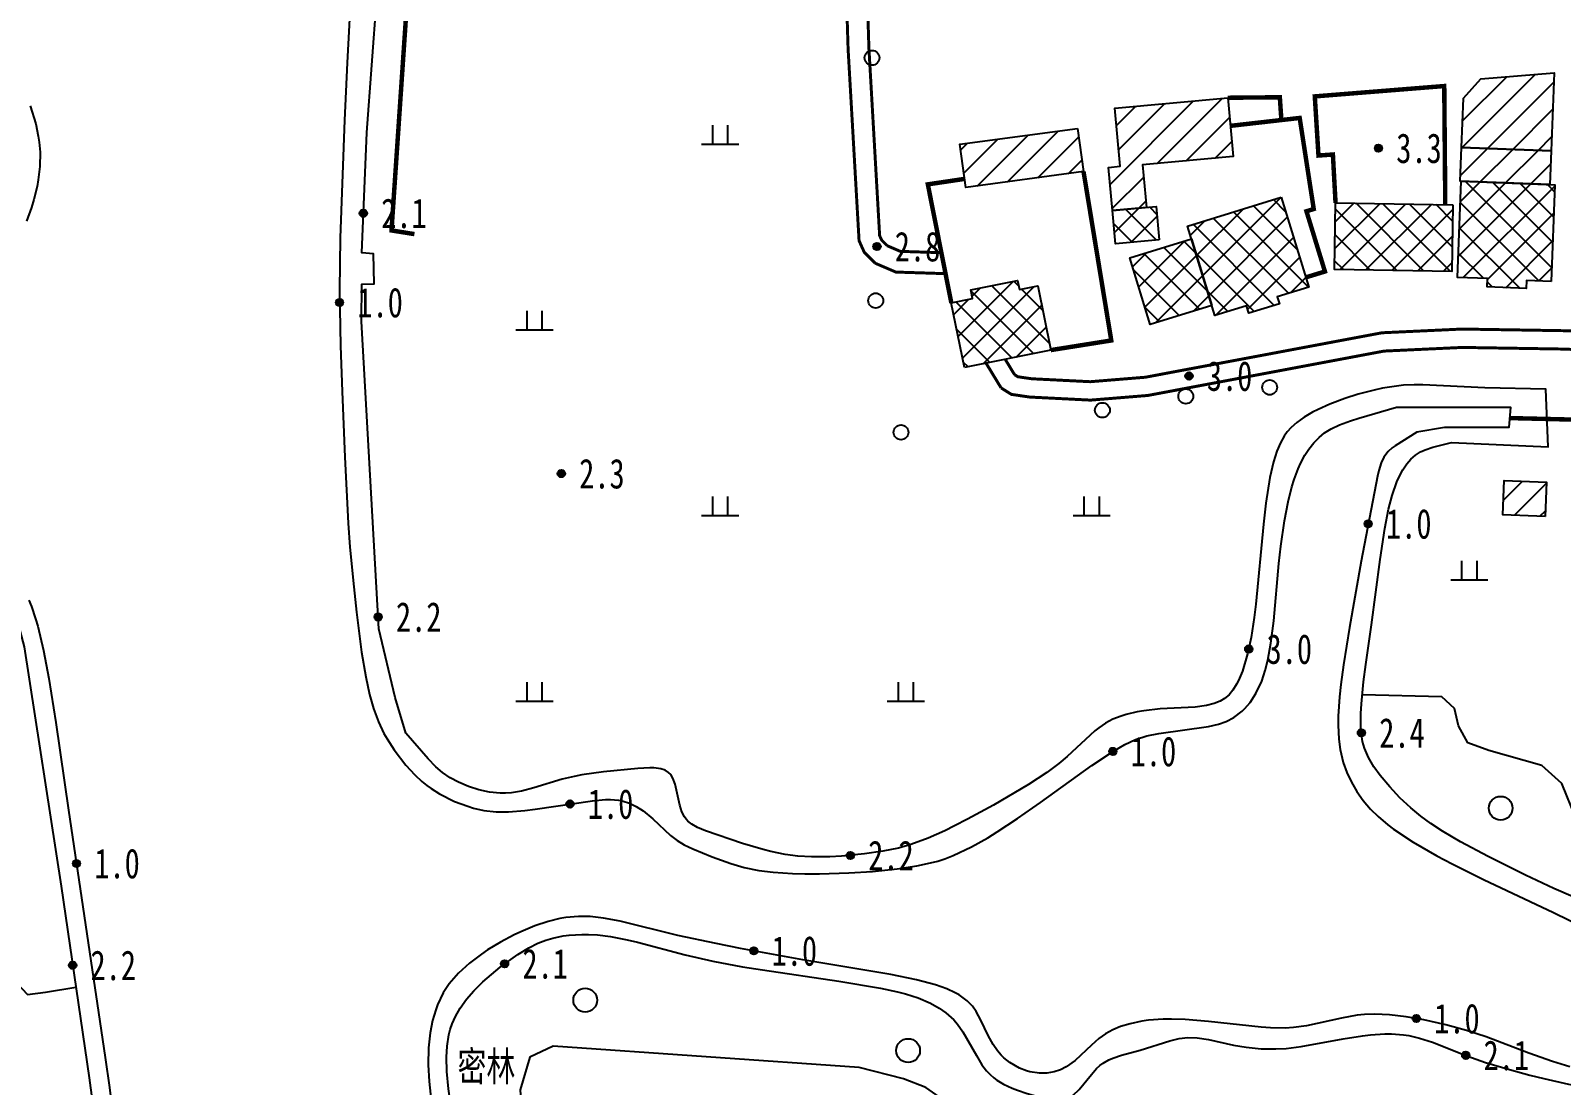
# Model space of a CAD drawing. Header units: metres. Extents: x 494039 to 619385, y 3351420 to 3402703.
# Drawn here: x 587941.9 to 588148, y 3393330.7 to 3393472.7 of the extents above; entities that cross this region are included whole.
import ezdxf
from ezdxf.enums import TextEntityAlignment as Align

# ---------------------------------------------------------------- set-up
doc = ezdxf.new("R2010")
doc.units = ezdxf.units.M
for name, pattern in [('2430', [0]), ('4410a', [0]), ('8521', [0]), ('8522', [0]), ('9610', [0])]:
    doc.linetypes.add(name, pattern=pattern)
for name, color, linetype in [('210100', 130, 'Continuous'), ('220200', 130, 'Continuous'), ('310300', 8, 'Continuous'), ('310500', 8, 'Continuous'), ('380201', 8, '2430'), ('440100', 8, 'Continuous'), ('510301', 8, 'Continuous'), ('720100', 8, 'Continuous'), ('760201', 8, '8521'), ('760202', 8, '8522'), ('810100', 8, '9610'), ('810302', 8, 'Continuous'), ('810501', 8, 'Continuous')]:
    doc.layers.add(name, color=color, linetype=linetype)
pattern_1 = [(45, (0, 0), (-1.767766953, 1.767766953), []), (135, (0, 0), (-1.767766953, -1.767766953), [])]
pattern_2 = [(45, (0, 0), (-1.767766953, 1.767766953), [])]

# ---------------------------------------------------------------- blocks, each defined once
blk = doc.blocks.new('gc170')
at = {"linetype": 'Continuous'}
blk.add_circle((0, 0), 0.5, dxfattribs=at)
blk = doc.blocks.new('p_point')
for radius in [0.25, 0.2, 0.15, 0.1, 0.05]:
    blk.add_circle((0, 0), radius)
blk.add_point((0, 0))
blk = doc.blocks.new('vm')
at = {"linetype": 'Continuous'}
for p, q in [((-0.5, 0), (-0.5, 1.3)), ((0.5, 1.3), (0.5, 0)), ((1.25, 0), (-1.25, 0))]:
    blk.add_line(p, q, dxfattribs=at)
blk = doc.blocks.new('v1')
blk.add_circle((0, 0), 0.8)
blk = doc.blocks.new('1-3&1-4')
at = {"layer": '310300', "linetype": 'Continuous'}
h = blk.add_hatch(dxfattribs=at)
h.set_pattern_fill('ANSI31', color=8, scale=20, style=0)
h.set_pattern_definition(pattern_2)
h.paths.add_polyline_path([(588134.5181, 3393457.018), (588134.7742, 3393463.6647), (588137.0875, 3393466.2449), (588146.9649, 3393467.0748), (588146.5595, 3393456.554)])
h = blk.add_hatch(dxfattribs=at)
h.set_pattern_fill('ANSI31', color=8, scale=20, style=0)
h.set_pattern_definition(pattern_2)
h.paths.add_polyline_path([(588087.5103, 3393448.5043), (588086.9767, 3393454.3322), (588088.5392, 3393454.4753), (588087.8222, 3393462.3071), (588103.0473, 3393463.701), (588103.7725, 3393455.7809), (588091.579, 3393454.6645), (588092.1045, 3393448.9249)])
h = blk.add_hatch(dxfattribs=at)
h.set_pattern_fill('ANSI31', color=8, scale=20, style=0)
h.set_pattern_definition(pattern_2)
h.paths.add_polyline_path([(588082.8318, 3393459.583), (588083.6226, 3393453.7589), (588067.7729, 3393451.6067), (588066.9821, 3393457.4308)])
h = blk.add_hatch(dxfattribs=at)
h.set_pattern_fill('ANSI31', color=8, scale=20, style=0)
h.set_pattern_definition(pattern_2)
h.paths.add_polyline_path([(588146.5595, 3393456.554), (588146.3842, 3393452.0038), (588134.3428, 3393452.4678), (588134.5181, 3393457.018)])
h = blk.add_hatch(dxfattribs=at)
h.set_pattern_fill('ANSI31', color=8, scale=20, style=0)
h.set_pattern_definition(pattern_2)
h.paths.add_polyline_path([(588145.775, 3393407.3486), (588140.0711, 3393407.5416), (588140.2274, 3393412.1591), (588145.9312, 3393411.9662)])
at = {"layer": '310500', "linetype": 'Continuous'}
h = blk.add_hatch(dxfattribs=at)
h.set_pattern_fill('ANSI37', color=8, scale=20, style=0)
h.set_pattern_definition(pattern_1)
h.paths.add_polyline_path([(588146.56, 3393438.9698), (588143.2478, 3393439.0974), (588143.2066, 3393438.0282), (588137.9817, 3393438.2296), (588138.0252, 3393439.3574), (588133.9517, 3393439.5144), (588134.4507, 3393452.4636), (588147.0612, 3393451.9777)])
h = blk.add_hatch(dxfattribs=at)
h.set_pattern_fill('ANSI37', color=8, scale=20, style=0)
h.set_pattern_definition(pattern_1)
h.paths.add_polyline_path([(588110.2313, 3393450.2978), (588113.9383, 3393438.2162), (588109.6944, 3393436.9141), (588109.987, 3393435.9604), (588105.8618, 3393434.6947), (588105.5614, 3393435.6737), (588101.3051, 3393434.3678), (588097.6059, 3393446.424)])
h = blk.add_hatch(dxfattribs=at)
h.set_pattern_fill('ANSI37', color=8, scale=20, style=0)
h.set_pattern_definition(pattern_1)
h.paths.add_polyline_path([(588133.3388, 3393449.2783), (588133.1939, 3393440.3339), (588117.4043, 3393440.5897), (588117.5492, 3393449.5341)])
h = blk.add_hatch(dxfattribs=at)
h.set_pattern_fill('ANSI37', color=8, scale=20, style=0)
h.set_pattern_definition(pattern_1)
h.paths.add_polyline_path([(588093.8233, 3393444.5927), (588087.9197, 3393444.0521), (588087.512, 3393448.5045), (588093.4157, 3393449.045)])
h = blk.add_hatch(dxfattribs=at)
h.set_pattern_fill('ANSI37', color=8, scale=20, style=0)
h.set_pattern_definition(pattern_1)
h.paths.add_polyline_path([(588100.8865, 3393435.7321), (588092.61, 3393433.1926), (588089.8612, 3393442.1515), (588098.1377, 3393444.691)])
h = blk.add_hatch(dxfattribs=at)
h.set_pattern_fill('ANSI37', color=8, scale=20, style=0)
h.set_pattern_definition(pattern_1)
h.paths.add_polyline_path([(588067.5834, 3393427.3809), (588065.8235, 3393436.0883), (588068.6837, 3393436.6664), (588068.4489, 3393437.8285), (588074.7391, 3393439.0999), (588074.9838, 3393437.8896), (588077.4506, 3393438.3882), (588079.2008, 3393429.729)])
at = {"layer": '210100', "color": 141, "linetype": 'Continuous', "flags": 128}
for points in [[(587941.8131, 3393462.5917), (587942.5643, 3393460.1753), (587942.9111, 3393458.541), (587943.0328, 3393457.7178), (587943.1468, 3393456.393), (587943.1182, 3393454.432), (587942.9109, 3393452.6377), (587942.7507, 3393451.746), (587942.3272, 3393449.9841), (587942.0034, 3393448.9268), (587941.3243, 3393447.0998)], [(587985.3608, 3393484.5249), (587984.4869, 3393468.3885), (587984.1419, 3393460.6693), (587983.5697, 3393444.8467), (587983.4476, 3393437.8157), (587983.604, 3393430.3113), (587983.8272, 3393424.1723), (587984.1926, 3393415.3043), (587984.6364, 3393406.4306), (587984.8618, 3393403.2087), (587985.3683, 3393397.8435), (587985.7475, 3393394.4309), (587986.441, 3393389.0896), (587986.9978, 3393385.725), (587987.5054, 3393383.3562), (587988.022, 3393381.4965), (587988.6895, 3393379.685), (587989.4447, 3393378.1392), (587989.8738, 3393377.3862), (587990.8161, 3393375.9212), (587992.4087, 3393373.8434), (587993.5836, 3393372.5635), (587994.5297, 3393371.6793), (587995.1959, 3393371.1357), (587995.7795, 3393370.712), (587996.9259, 3393369.9928), (587998.9547, 3393368.9856), (588000.7313, 3393368.3205), (588001.508, 3393368.0897), (588002.9031, 3393367.7746), (588004.5329, 3393367.5901), (588006.1938, 3393367.5773), (588008.4169, 3393367.7417), (588009.8107, 3393367.9126), (588017.4958, 3393369.0666), (588019.2799, 3393369.2206), (588019.9536, 3393369.2268), (588021.0313, 3393369.1372), (588021.6599, 3393369.0078), (588022.4932, 3393368.7267), (588023.4075, 3393368.28), (588024.3243, 3393367.6917), (588025.6325, 3393366.6142), (588028.0034, 3393364.4032), (588028.9098, 3393363.6955), (588029.8362, 3393363.1312), (588031.0326, 3393362.5722), (588033.6404, 3393361.5201), (588036.1245, 3393360.619), (588037.9404, 3393360.0823), (588039.9197, 3393359.6773), (588041.8528, 3393359.4431), (588044.4587, 3393359.2858), (588046.0979, 3393359.2484), (588048.0714, 3393359.2476), (588052.0289, 3393359.3581), (588055.2058, 3393359.5556), (588058.5215, 3393359.8993), (588061.1849, 3393360.3093), (588062.1962, 3393360.5095), (588063.9888, 3393360.9521), (588064.9643, 3393361.2566), (588066.0798, 3393361.6776), (588068.5448, 3393362.8495), (588070.7216, 3393364.0823), (588072.0066, 3393364.8708), (588074.7445, 3393366.6616), (588077.841, 3393368.8384), (588084.7282, 3393373.8293), (588087.6367, 3393375.7437), (588089.1723, 3393376.6258), (588090.6379, 3393377.306), (588092.1282, 3393377.7884), (588093.7442, 3393378.1411), (588100.429, 3393379.047), (588101.8037, 3393379.3665), (588102.8158, 3393379.7224), (588103.8452, 3393380.2573), (588104.9747, 3393381.1174), (588105.3547, 3393381.4826), (588106.0467, 3393382.2766), (588106.8334, 3393383.4828), (588107.611, 3393385.1831), (588108.0806, 3393386.6049), (588108.4323, 3393387.997), (588108.8557, 3393390.2992), (588109.23, 3393393.2876), (588109.9175, 3393400.994), (588110.1711, 3393403.3519), (588110.6659, 3393406.728), (588111.1708, 3393409.3011), (588111.6802, 3393411.3224), (588111.9827, 3393412.3133), (588112.5164, 3393413.7648), (588112.8278, 3393414.4705), (588113.431, 3393415.6083), (588113.9315, 3393416.3732), (588114.6128, 3393417.2315), (588115.3265, 3393417.9598), (588116.0806, 3393418.5716), (588116.9588, 3393419.1185), (588118.0856, 3393419.6568), (588119.5633, 3393420.2058), (588120.6681, 3393420.5561), (588125.7607, 3393422.0286), (588141.1109, 3393422.0322), (588140.8909, 3393419.3224), (588135.4261, 3393419.2924), (588132.2274, 3393419.3232), (588128.4933, 3393418.6999), (588125.5537, 3393416.8499), (588125.1801, 3393416.5696), (588124.6411, 3393416.0616), (588124.0683, 3393415.3054), (588123.7061, 3393414.5711), (588123.3657, 3393413.5214), (588123.186, 3393412.7574), (588121.0067, 3393401.315), (588119.429, 3393392.3726), (588118.6353, 3393387.3457), (588118.2754, 3393384.7099), (588118.0895, 3393383.0462), (588117.908, 3393380.4306), (588117.8892, 3393379.2467), (588117.974, 3393377.3665), (588118.1564, 3393375.9735), (588118.5809, 3393374.2257), (588119.079, 3393372.8686), (588119.7003, 3393371.5543), (588120.4317, 3393370.2962), (588121.2653, 3393369.1103), (588122.268, 3393367.9391), (588123.3006, 3393366.9294), (588124.5915, 3393365.8416), (588125.3626, 3393365.2559), (588127.9897, 3393363.4922), (588131.1626, 3393361.6543), (588133.2402, 3393360.5543), (588137.4675, 3393358.4581), (588146.9098, 3393354.0016), (588151.1264, 3393351.9499)], [(588149.0704, 3393333.252), (588146.7408, 3393333.9646), (588143.5683, 3393335.1084), (588137.8094, 3393337.2761), (588135.1907, 3393338.1283), (588132.4115, 3393338.8877), (588129.4297, 3393339.5564), (588127.0384, 3393339.979), (588124.8066, 3393340.2485), (588122.8529, 3393340.338), (588121.4636, 3393340.287), (588120.4802, 3393340.1811), (588118.3292, 3393339.796), (588113.6492, 3393338.7728), (588111.8814, 3393338.5292), (588110.786, 3393338.4667), (588108.801, 3393338.5026), (588107.5361, 3393338.5923), (588100.4582, 3393339.3672), (588097.3126, 3393339.6227), (588095.4569, 3393339.6728), (588094.3324, 3393339.6528), (588092.3895, 3393339.5076), (588091.4603, 3393339.3789), (588089.9049, 3393339.0573), (588088.605, 3393338.6615), (588087.5647, 3393338.2326), (588086.5801, 3393337.6987), (588085.6987, 3393337.0731), (588084.6798, 3393336.1811), (588082.4834, 3393334.1167), (588081.2967, 3393333.253), (588080.5184, 3393332.8543), (588079.6558, 3393332.5673), (588078.6853, 3393332.4017), (588077.6928, 3393332.3824), (588076.4038, 3393332.5807), (588075.924, 3393332.7181), (588074.9923, 3393333.0845), (588073.6914, 3393333.8396), (588072.9108, 3393334.4653), (588072.5527, 3393334.8117), (588072.0453, 3393335.3929), (588071.4459, 3393336.2662), (588070.7935, 3393337.4713), (588069.8122, 3393339.5263), (588069.1693, 3393340.687), (588068.6726, 3393341.3914), (588067.9751, 3393342.1273), (588066.8927, 3393342.9188), (588066.3611, 3393343.2188), (588065.2269, 3393343.7399), (588063.7148, 3393344.2721), (588061.1292, 3393344.9536), (588057.6763, 3393345.6691), (588045.8397, 3393347.6596), (588037.4244, 3393349.196), (588034.1456, 3393349.8381), (588028.9906, 3393350.9373), (588021.2508, 3393352.8455), (588019.0013, 3393353.2713), (588017.2009, 3393353.4727), (588015.6246, 3393353.5016), (588013.908, 3393353.3346), (588013.1198, 3393353.1926), (588011.5506, 3393352.8047), (588009.7583, 3393352.209), (588007.8777, 3393351.4303), (588006.9526, 3393350.9937), (588005.1413, 3393350.0375), (588003.3961, 3393348.9783), (588002.5551, 3393348.411), (588000.9535, 3393347.1975), (587999.4896, 3393345.868), (587998.2106, 3393344.4004), (587997.4177, 3393343.2024), (587996.6599, 3393341.6069), (587996.4049, 3393340.9071), (587995.9895, 3393339.4632), (587995.6649, 3393337.8307), (587995.4411, 3393335.7994), (587995.3955, 3393333.5247), (587995.51, 3393331.2632), (587995.8282, 3393328.2612)], [(587941.6194, 3393396.0602), (587941.9734, 3393395.1995), (587942.5353, 3393393.5704), (587942.832, 3393392.5525), (587943.6051, 3393389.2982), (587944.3253, 3393385.5165), (587945.2744, 3393379.606), (587946.9858, 3393367.7903), (587951.9306, 3393334.5232), (587952.4933, 3393330.4583), (587953.125, 3393325.3516), (587953.4535, 3393321.742), (587953.5819, 3393318.3697), (587953.526, 3393314.4039), (587953.1474, 3393304.29), (587953.1332, 3393301.9728), (587953.2277, 3393299.1011), (587953.4381, 3393296.8188), (587953.7612, 3393294.8715), (587954.2423, 3393292.9294), (587955.2946, 3393289.303)]]:
    blk.add_lwpolyline(points, dxfattribs=at)
at = {"layer": '220200', "color": 141, "linetype": 'Continuous', "const_width": 0.6, "flags": 128}
blk.add_lwpolyline([(588191.6321, 3393425.0354), (588181.5726, 3393423.0329), (588174.7523, 3393421.8255), (588151.5494, 3393420.3248), (588140.9931, 3393420.5811)], dxfattribs=at)
at = {"layer": '310300', "color": 8, "linetype": 'Continuous', "flags": 128}
for points, elevation in [([(588134.5181, 3393457.018), (588134.7742, 3393463.6647), (588137.0875, 3393466.2449), (588146.9649, 3393467.0748), (588146.5595, 3393456.554)], 6.1), ([(588082.8318, 3393459.583), (588083.6226, 3393453.7589), (588067.7729, 3393451.6067), (588066.9821, 3393457.4308)], 5.7131), ([(588146.5595, 3393456.554), (588146.3842, 3393452.0038), (588134.3428, 3393452.4678), (588134.5181, 3393457.018)], 6.2786)]:
    blk.add_lwpolyline(points, close=True, dxfattribs=dict(at, elevation=elevation))
for points in [[(588087.5103, 3393448.5043), (588086.9767, 3393454.3322), (588088.5392, 3393454.4753), (588087.8222, 3393462.3071), (588103.0473, 3393463.701), (588103.7725, 3393455.7809), (588091.579, 3393454.6645), (588092.1045, 3393448.9249)], [(588145.775, 3393407.3486), (588140.0711, 3393407.5416), (588140.2274, 3393412.1591), (588145.9312, 3393411.9662)]]:
    blk.add_lwpolyline(points, close=True, dxfattribs=at)
at = {"layer": '310500', "color": 8, "linetype": 'Continuous', "flags": 128}
for points in [[(588146.56, 3393438.9698), (588143.2478, 3393439.0974), (588143.2066, 3393438.0282), (588137.9817, 3393438.2296), (588138.0252, 3393439.3574), (588133.9517, 3393439.5144), (588134.4507, 3393452.4636), (588147.0612, 3393451.9777)], [(588110.2313, 3393450.2978), (588113.9383, 3393438.2162), (588109.6944, 3393436.9141), (588109.987, 3393435.9604), (588105.8618, 3393434.6947), (588105.5614, 3393435.6737), (588101.3051, 3393434.3678), (588097.6059, 3393446.424)], [(588100.8865, 3393435.7321), (588092.61, 3393433.1926), (588089.8612, 3393442.1515), (588098.1377, 3393444.691)]]:
    blk.add_lwpolyline(points, close=True, dxfattribs=at)
for points, elevation in [([(588133.3388, 3393449.2783), (588133.1939, 3393440.3339), (588117.4043, 3393440.5897), (588117.5492, 3393449.5341)], 11.1876), ([(588093.8233, 3393444.5927), (588087.9197, 3393444.0521), (588087.512, 3393448.5045), (588093.4157, 3393449.045)], 10.2947), ([(588067.5834, 3393427.3809), (588065.8235, 3393436.0883), (588068.6837, 3393436.6664), (588068.4489, 3393437.8285), (588074.7391, 3393439.0999), (588074.9838, 3393437.8896), (588077.4506, 3393438.3882), (588079.2008, 3393429.729)], 14.5449)]:
    blk.add_lwpolyline(points, close=True, dxfattribs=dict(at, elevation=elevation))
at = {"layer": '380201', "color": 8, "linetype": '2430', "const_width": 0.6, "flags": 128}
for points in [[(587992.6778, 3393478.5281), (587990.4599, 3393445.8382), (587993.5433, 3393445.3454)], [(588110.2552, 3393460.7004), (588110.05, 3393463.7685), (588103.0473, 3393463.701)], [(588132.3196, 3393449.2948), (588132.1824, 3393465.2772), (588114.7547, 3393463.8836), (588115.2504, 3393455.923), (588117.1902, 3393456.0618), (588117.5492, 3393449.5341)], [(588113.5385, 3393439.519), (588116.1196, 3393440.311), (588113.6318, 3393448.4191), (588114.6134, 3393448.7203), (588112.7209, 3393460.9812), (588103.3936, 3393459.919)], [(588067.6139, 3393452.7782), (588062.66, 3393452.0433), (588065.8235, 3393436.0883)]]:
    blk.add_lwpolyline(points, dxfattribs=at)
at = {"layer": '380201', "color": 8, "linetype": '2430', "const_width": 0.6, "elevation": 6.1869, "flags": 128}
blk.add_lwpolyline([(588079.2008, 3393429.729), (588087.358, 3393431.0272), (588083.6226, 3393453.7589)], dxfattribs=at)
at = {"layer": '440100', "color": 8, "linetype": '4410a', "const_width": 0.4, "flags": 128}
for points in [[(588050.1433, 3393520.9704), (588050.8377, 3393505.7591), (588051.9254, 3393470.2995), (588053.4041, 3393444.4611), (588054.0984, 3393442.9109), (588055.5753, 3393441.4251)], [(588055.5753, 3393441.4251), (588058.3518, 3393440.2356), (588065.0436, 3393440.0219)], [(588074.3351, 3393426.424), (588074.7825, 3393426.1426), (588076.6049, 3393425.8741), (588084.5279, 3393425.4757), (588091.9487, 3393426.0793), (588123.7914, 3393432.0614), (588134.5901, 3393432.5643), (588148.514, 3393432.3391), (588180.7815, 3393430.7813), (588192.9311, 3393430.3822), (588197.5461, 3393432.1337)], [(588073.078, 3393428.4915), (588074.3351, 3393426.424)]]:
    blk.add_lwpolyline(points, dxfattribs=at)
at = {"layer": '440100', "color": 8, "linetype": 'Continuous', "const_width": 0.4, "flags": 128}
for points in [[(588055.3099, 3393521.1299), (588054.1665, 3393510.2155), (588053.6389, 3393505.866), (588054.7261, 3393470.4226), (588056.1732, 3393445.1361), (588056.4474, 3393444.5239), (588057.1795, 3393443.7874)], [(588057.1795, 3393443.7874), (588058.9697, 3393443.0204), (588064.484, 3393442.8443)], [(588072.5247, 3393424.6408), (588073.9067, 3393423.7716), (588076.3619, 3393423.4098), (588084.5662, 3393422.9973), (588092.2756, 3393423.6244), (588124.0804, 3393429.5988), (588134.6277, 3393430.09), (588148.4344, 3393429.8667), (588180.6506, 3393428.3113), (588194.6786, 3393427.5016), (588198.7596, 3393427.5549)], [(588070.5001, 3393427.9705), (588072.5247, 3393424.6408)]]:
    blk.add_lwpolyline(points, dxfattribs=at)
at = {"layer": '760201', "color": 8, "linetype": '8521', "flags": 128}
for points in [[(588286.8811, 3393330.9551), (588287.1989, 3393331.6962), (588287.5929, 3393332.4294), (588288.0849, 3393333.0643), (588288.6108, 3393333.5434), (588289.3663, 3393334.0489), (588289.8499, 3393334.314), (588291.886, 3393335.2829), (588292.8293, 3393335.8168), (588293.5137, 3393336.3327), (588294.137, 3393336.9807), (588294.2913, 3393337.2042), (588294.4486, 3393337.5767), (588294.4619, 3393337.8575), (588294.3476, 3393338.173), (588294.1086, 3393338.4727), (588293.8348, 3393338.6798), (588293.6096, 3393338.7869), (588293.1434, 3393338.8847), (588292.8542, 3393338.8858), (588292.2766, 3393338.7959), (588291.4136, 3393338.5057), (588290.4984, 3393338.0411), (588288.5564, 3393336.8878), (588287.4359, 3393336.3578), (588286.6666, 3393336.0535), (588284.8896, 3393335.472), (588283.8828, 3393335.194), (588281.0228, 3393334.5212), (588275.167, 3393333.3756), (588256.1025, 3393329.9888), (588250.1017, 3393328.9954), (588247.2215, 3393328.6258), (588244.857, 3393328.4536), (588243.2741, 3393328.4537), (588241.5074, 3393328.6104), (588239.9924, 3393328.8839), (588238.6281, 3393329.2616), (588237.4342, 3393329.7325), (588236.1866, 3393330.394), (588233.7409, 3393331.807), (588232.6892, 3393332.2695), (588231.5766, 3393332.5937), (588230.8892, 3393332.7346), (588229.0211, 3393333.0021), (588205.9697, 3393335.5176), (588200.7228, 3393336.2482), (588191.2573, 3393337.7264), (588188.1959, 3393338.0813), (588183.4026, 3393338.3385), (588182.7738, 3393338.4209), (588181.7408, 3393338.6538), (588181.2073, 3393338.8399), (588180.5735, 3393339.152), (588180.1583, 3393339.468), (588179.8616, 3393339.8334), (588179.6007, 3393340.3774), (588179.4917, 3393340.719), (588179.1202, 3393342.4307), (588178.876, 3393343.1608), (588178.5429, 3393343.6677), (588178.1985, 3393343.9498), (588177.9461, 3393344.0914), (588177.3151, 3393344.3317), (588175.5194, 3393344.7384), (588173.8451, 3393345.19), (588168.285, 3393347.1379), (588164.3401, 3393348.2002), (588163.409, 3393348.4714), (588162.1134, 3393348.9334), (588161.3664, 3393349.2737), (588160.744, 3393349.6189), (588159.7367, 3393350.2969), (588156.3548, 3393353.0991), (588155.5158, 3393353.6846), (588154.9011, 3393354.0394), (588153.7183, 3393354.5977), (588149.543, 3393356.1441), (588146.9415, 3393357.2382), (588143.1232, 3393359.0349), (588140.605, 3393360.2839), (588138.1013, 3393361.5607), (588134.3808, 3393363.5455), (588131.9454, 3393364.9591), (588130.3613, 3393365.9811), (588129.0114, 3393366.9682), (588127.6752, 3393368.0944), (588126.2158, 3393369.4808), (588124.8362, 3393370.943), (588123.5635, 3393372.4672), (588122.7101, 3393373.6517), (588121.9825, 3393374.878), (588121.4342, 3393376.1584), (588121.1962, 3393377.0492), (588121.0884, 3393377.6576), (588120.9679, 3393378.9015), (588120.9598, 3393380.8163), (588121.0326, 3393382.1148), (588121.331, 3393385.0728), (588121.634, 3393387.3902), (588122.3889, 3393392.7331), (588123.544, 3393401.5372), (588124.172, 3393405.7009), (588124.6832, 3393408.3263), (588125.158, 3393410.1795), (588125.7945, 3393412.0117), (588126.0474, 3393412.5886), (588126.6007, 3393413.6276), (588127.1336, 3393414.3993), (588127.6984, 3393415.0309), (588128.3209, 3393415.5685), (588129.0051, 3393416.0171), (588129.6175, 3393416.3121), (588130.6453, 3393416.658), (588133.1777, 3393417.291), (588146.1495, 3393416.7109), (588145.8421, 3393424.4778), (588137.6249, 3393424.6346), (588129.2858, 3393425.0515), (588128.1448, 3393425.054), (588126.7103, 3393424.989), (588125.7539, 3393424.8925), (588123.8507, 3393424.5888), (588122.7658, 3393424.3596), (588120.5944, 3393423.7949), (588118.8158, 3393423.2307), (588116.7779, 3393422.463), (588115.198, 3393421.7531), (588114.4367, 3393421.3611), (588113.3453, 3393420.7175), (588112.3342, 3393419.9931), (588111.5727, 3393419.3128), (588111.0305, 3393418.7071), (588110.6171, 3393418.1291), (588110.1157, 3393417.2321), (588109.638, 3393416.1083), (588109.181, 3393414.6836), (588108.6954, 3393412.5861), (588108.1675, 3393409.1064), (588107.8576, 3393406.3094), (588106.8182, 3393395.5413), (588106.598, 3393393.7473), (588106.1836, 3393391.0595), (588105.7108, 3393388.8249), (588105.0153, 3393386.5192), (588104.4999, 3393385.2741), (588104.2369, 3393384.755), (588103.7238, 3393383.9317), (588103.227, 3393383.336), (588102.6023, 3393382.8114), (588102.0105, 3393382.4687), (588101.2028, 3393382.1454), (588100.1546, 3393381.8792), (588098.6605, 3393381.6716), (588093.9189, 3393381.4193), (588091.743, 3393381.1821), (588090.8392, 3393381.0279), (588089.3777, 3393380.6875), (588088.6716, 3393380.4717), (588087.583, 3393380.0496), (588086.5645, 3393379.5175), (588085.6681, 3393378.9031), (588085.1313, 3393378.4745), (588081.4312, 3393375.0184), (588080.2822, 3393374.0664), (588078.6862, 3393372.8899), (588076.2031, 3393371.2549), (588071.5047, 3393368.4807), (588068.0219, 3393366.5834), (588066.2616, 3393365.679), (588064.9307, 3393365.0285), (588062.6842, 3393364.0213), (588060.3839, 3393363.1632), (588058.7238, 3393362.6965), (588056.5985, 3393362.2583), (588054.1297, 3393361.8976), (588051.0184, 3393361.6068), (588049.4626, 3393361.526), (588046.9875, 3393361.5062), (588045.1541, 3393361.6109), (588043.4671, 3393361.8382), (588041.5414, 3393362.2439), (588040.4784, 3393362.5167), (588037.7128, 3393363.3327), (588032.7344, 3393364.9945), (588031.6353, 3393365.4606), (588030.8729, 3393365.9046), (588030.3441, 3393366.3373), (588030.1141, 3393366.5857), (588029.8897, 3393366.8914), (588029.5442, 3393367.5758), (588029.2592, 3393368.4766), (588028.6422, 3393371.3083), (588028.3415, 3393372.1151), (588028.0453, 3393372.5945), (588027.7594, 3393372.889), (588027.3143, 3393373.167), (588026.6966, 3393373.3756), (588025.7845, 3393373.4992), (588025.2368, 3393373.514), (588023.6241, 3393373.4258), (588018.9911, 3393372.9441), (588016.0937, 3393372.5465), (588015.0284, 3393372.3517), (588013.4336, 3393371.9816), (588009.6114, 3393370.7962), (588007.9683, 3393370.3576), (588006.608, 3393370.1238), (588005.8189, 3393370.0666), (588005.1007, 3393370.0719), (588003.6591, 3393370.2248), (588002.2262, 3393370.5373), (588000.8219, 3393370.9862), (587999.4688, 3393371.5613), (587998.3482, 3393372.1688), (587997.3351, 3393372.8633), (587996.4406, 3393373.634), (587995.41, 3393374.6949), (587992.3935, 3393378.182)], [(588030.5298, 3393206.7927), (588030.3119, 3393210.8655), (588030.181, 3393215.4134), (588030.2292, 3393220.0484), (588030.4343, 3393228.8647), (588030.3859, 3393232.09), (588030.1994, 3393234.829), (588029.957, 3393236.6344), (588029.6279, 3393238.2207), (588029.2036, 3393239.6936), (588028.4952, 3393241.6266), (588027.1964, 3393244.4557), (588025.6639, 3393247.177), (588024.5131, 3393248.9059), (588023.8813, 3393249.7519), (588022.6343, 3393251.2524), (588020.9355, 3393253.0991), (588018.043, 3393256.1114), (588015.8492, 3393258.5972), (588015.0144, 3393259.6885), (588014.2156, 3393260.8805), (588013.2816, 3393262.4924), (588012.7428, 3393263.5307), (588011.6493, 3393265.8746), (588010.4789, 3393268.714), (588009.6503, 3393270.9207), (588008.288, 3393274.8803), (588007.434, 3393277.5317), (588005.8162, 3393282.8524), (588004.4517, 3393287.7508), (588003.5825, 3393291.3339), (588002.9208, 3393294.8069), (588002.3827, 3393298.5419), (588000.834, 3393312.5287), (588000.2327, 3393317.4145), (587999.8485, 3393319.9955), (587998.3577, 3393328.6928), (587998.143, 3393330.266), (587997.9194, 3393332.6072), (587997.866, 3393334.5325), (587997.9473, 3393336.0485), (587998.1768, 3393337.5354), (587998.3611, 3393338.2653), (587998.6281, 3393339.0556), (587999.0726, 3393340.0406), (587999.7004, 3393341.1263), (588000.5715, 3393342.343), (588001.5609, 3393343.4874), (588002.7743, 3393344.69), (588005.0761, 3393346.6545), (588007.4558, 3393348.3828), (588008.9276, 3393349.2695), (588010.1488, 3393349.8775), (588011.2546, 3393350.3139), (588012.1657, 3393350.5854), (588013.576, 3393350.872), (588014.359, 3393350.9736), (588016.0731, 3393351.0768), (588016.9986, 3393351.0711), (588018.2091, 3393351.0016), (588019.9263, 3393350.7911), (588022.1876, 3393350.362), (588023.5896, 3393350.0353), (588029.9975, 3393348.3262), (588033.7196, 3393347.4531), (588037.7184, 3393346.7161), (588040.3957, 3393346.2857), (588050.6983, 3393344.7582), (588056.2707, 3393343.836), (588058.5891, 3393343.3428), (588059.6442, 3393343.0689), (588061.3693, 3393342.518), (588063.0355, 3393341.8068), (588064.2, 3393341.1533), (588065.1008, 3393340.5225), (588066.1448, 3393339.5784), (588066.6629, 3393338.9741), (588067.3898, 3393337.9367), (588069.1935, 3393334.7507), (588069.9478, 3393333.5354), (588070.5799, 3393332.703), (588071.0479, 3393332.2017), (588071.5569, 3393331.7568), (588071.9667, 3393331.4566), (588072.8518, 3393330.9262), (588074.0116, 3393330.3862), (588074.7289, 3393330.1066), (588076.029, 3393329.6619), (588077.7856, 3393329.1602), (588079.0354, 3393328.9229), (588079.6441, 3393328.8643), (588080.5786, 3393328.8806), (588081.0216, 3393328.9494), (588081.6476, 3393329.1427), (588082.2075, 3393329.4501), (588083.0325, 3393330.1774), (588084.675, 3393332.2254), (588085.3854, 3393333.0285), (588085.8136, 3393333.419), (588086.2638, 3393333.7494), (588087.0399, 3393334.1821), (588087.5534, 3393334.4044), (588088.7384, 3393334.8035), (588091.2263, 3393335.482), (588095.229, 3393336.7674), (588096.5078, 3393337.0587), (588097.6736, 3393337.1855), (588098.9168, 3393337.1471), (588100.4503, 3393336.9235), (588103.8327, 3393336.1761), (588105.5317, 3393335.8788), (588107.5134, 3393335.6881), (588109.4906, 3393335.6546), (588110.9035, 3393335.7292), (588112.9121, 3393335.9722), (588118.559, 3393337.0271), (588121.1872, 3393337.4418), (588122.2331, 3393337.5581), (588124.1747, 3393337.6761), (588125.0664, 3393337.6772), (588126.6851, 3393337.5669), (588127.4275, 3393337.4561), (588128.8603, 3393337.125), (588130.584, 3393336.5691), (588135.2412, 3393334.7371), (588137.7476, 3393333.8521), (588140.954, 3393332.8664), (588143.7158, 3393332.1155), (588145.5812, 3393331.6546), (588148.9216, 3393330.9297), (588151.6553, 3393330.4594), (588153.9829, 3393330.1847), (588155.4376, 3393330.087), (588160.9104, 3393329.9295), (588163.0898, 3393329.8021), (588166.1801, 3393329.4156), (588169.2492, 3393328.8562), (588174.0494, 3393327.7921), (588190.2216, 3393323.8628), (588204.6035, 3393320.5789), (588213.6957, 3393318.6106), (588218.2491, 3393317.7331), (588221.2912, 3393317.2433), (588224.824, 3393316.8466), (588229.3565, 3393316.5718), (588242.0409, 3393316.2038), (588245.1286, 3393316.0823), (588251.2105, 3393315.7269), (588252.6416, 3393315.7829), (588253.6711, 3393315.9499), (588254.3786, 3393316.1592), (588255.2931, 3393316.5725), (588256.166, 3393317.1044), (588256.7315, 3393317.508), (588259.4929, 3393319.7724), (588260.7772, 3393320.7309), (588261.4765, 3393321.1653), (588262.5462, 3393321.6982), (588263.888, 3393322.2068), (588265.6235, 3393322.7037), (588273.0177, 3393324.3534), (588274.9617, 3393324.9047), (588276.2286, 3393325.3482), (588278.0208, 3393326.118), (588279.9905, 3393327.1118), (588286.8811, 3393330.9551)]]:
    blk.add_lwpolyline(points, dxfattribs=at)
at = {"layer": '760202', "color": 8, "linetype": '8522', "flags": 128}
for points in [[(587992.3935, 3393378.182), (587990.9448, 3393382.9499), (587988.7489, 3393392.2015), (587986.4412, 3393433.603), (587986.4837, 3393438.626), (587988.1227, 3393438.6349), (587988.0156, 3393442.7123), (587986.4436, 3393442.8098), (587987.1343, 3393459.0102), (587988.4709, 3393477.1812), (587989.0441, 3393489.8916), (587988.7852, 3393530.3088), (587987.1492, 3393535.4973), (587984.6106, 3393541.8478), (587984.22, 3393544.7674), (587986.2423, 3393555.1526), (587986.6852, 3393562.4616), (587988.5522, 3393571.2973), (587987.0509, 3393575.395), (587986.568, 3393580.5215), (587991.1364, 3393589.8358)], [(587857.3737, 3393417.5189), (587865.0019, 3393417.3076), (587866.9459, 3393416.273), (587867.5805, 3393414.6764), (587869.5591, 3393408.9887), (587871.3402, 3393408.2948), (587875.7275, 3393407.2695), (587908.4332, 3393404.8793), (587926.1146, 3393403.8689), (587931.1318, 3393402.4688), (587934.7132, 3393400.7038), (587938.0996, 3393398.2015), (587939.2013, 3393396.5709), (587941.0041, 3393389.7687), (587945.9699, 3393357.5571), (587949.7629, 3393331.7731), (587951.073, 3393322.0947), (587950.6494, 3393302.106), (587951.2671, 3393295.1557), (587952.6006, 3393288.9987)]]:
    blk.add_lwpolyline(points, dxfattribs=at)
at = {"layer": '810100', "color": 8, "linetype": '9610', "flags": 128}
for points, elevation in [([(587918.3092, 3393404.3149), (587921.1725, 3393385.972), (587924.0152, 3393378.9884), (587929.3853, 3393365.4054), (587934.848, 3393354.9193), (587939.3306, 3393345.2352), (587941.4383, 3393342.9823), (587943.8705, 3393343.3091), (587947.9664, 3393343.9857)], 3.3272), ([(588149.9547, 3393366.6411), (588148.0072, 3393371.3977), (588145.3305, 3393373.8233), (588138.1928, 3393375.8389), (588135.3783, 3393376.8669), (588134.0989, 3393379.1558), (588133.574, 3393381.4649), (588131.8485, 3393383.0449), (588121.1418, 3393383.3383)], 3.5827)]:
    blk.add_lwpolyline(points, dxfattribs=dict(at, elevation=elevation))
blk.add_lwpolyline([(588081.8444, 3393329.2339), (588081.8106, 3393325.1942), (588080.9183, 3393323.7761), (588078.5625, 3393322.7834), (588074.5923, 3393323.5479), (588065.646, 3393328.1765), (588062.3907, 3393330.4707), (588059.3979, 3393331.6101), (588053.4322, 3393333.1345), (588012.2246, 3393336.0256), (588009.0676, 3393334.5464), (588007.7883, 3393330.1548), (588009.6501, 3393301.2735), (588015.5799, 3393281.2172), (588019.2171, 3393273.2407), (588028.5878, 3393254.7432), (588034.3907, 3393243.9219), (588037.5424, 3393230.0671), (588037.9099, 3393206.8966)], dxfattribs=at)
at = {"layer": '510301', "color": 8, "linetype": 'Continuous', "xscale": 2, "yscale": 2}
for p in [(588055.1395, 3393469.0754, 3.708), (588055.6469, 3393436.3953, 3.708), (588108.6815, 3393424.7091, 3.708), (588086.1612, 3393421.6439, 3.5651), (588097.3874, 3393423.5009, 3.708), (588059.0503, 3393418.6578, 3.4937)]:
    blk.add_blockref('gc170', p, dxfattribs=at)
at = {"layer": '720100', "color": 8, "linetype": 'Continuous', "xscale": 2, "yscale": 2, "zscale": 2}
for p in [(588123.3225, 3393456.9138, 3.2939), (587986.6714, 3393448.1523, 2.1349), (588055.8115, 3393443.6707, 2.8293), (587983.4666, 3393436.1373, 1.0106), (588097.8248, 3393426.2404, 2.9577), (588013.3243, 3393413.1047, 2.3009), (588121.9463, 3393406.3485, 1.0106), (587988.6594, 3393393.8082, 2.1764), (588105.8631, 3393389.4857, 2.9634), (588121.0271, 3393378.2034, 2.3777), (588087.5763, 3393375.7066, 1.0106), (588014.4933, 3393368.6307, 1.0106), (587948.0525, 3393360.6209, 1.0106), (588052.2346, 3393361.701, 2.1764), (588039.2306, 3393348.8564, 1.0106), (587947.535, 3393346.9177, 2.1884), (588005.6862, 3393347.1224, 2.1167), (588128.4254, 3393339.7472, 1.0106), (588135.075, 3393334.8005, 2.0729)]:
    blk.add_blockref('p_point', p, dxfattribs=at)
at = {"layer": '810302', "color": 8, "linetype": 'Continuous', "xscale": 2, "yscale": 2}
for p in [(588034.7084, 3393457.4144), (588009.7084, 3393432.4144), (588034.7084, 3393407.4144), (588084.7084, 3393407.4144), (588135.5501, 3393398.7578, 3.7863), (588009.7084, 3393382.4144), (588059.7084, 3393382.4144)]:
    blk.add_blockref('vm', p, dxfattribs=at)
at = {"layer": '810501', "color": 8, "linetype": 'Continuous', "xscale": 2, "yscale": 2}
for p in [(588139.779, 3393368.0587, 4.4467), (588016.5393, 3393342.2206, 3.1966), (588060.0024, 3393335.4294, 3.1966)]:
    blk.add_blockref('v1', p, dxfattribs=at)
at = {"color": 8, "linetype": 'Continuous', "width": 0.75}
blk.add_text('密林', height=4, dxfattribs=at).set_placement((588003.2402, 3393333.4084), align=Align.MIDDLE)
at = {"layer": '720100', "color": 8, "width": 0.75}
for s, p in [('3.3', (588125.7225, 3393456.9138, 3.2939)), ('2.1', (587989.0714, 3393448.1523, 2.1349)), ('2.8', (588058.2115, 3393443.6707, 2.8293)), ('1.0', (587985.8666, 3393436.1373, 1.0106)), ('3.0', (588100.2248, 3393426.2404, 2.9577)), ('2.3', (588015.7243, 3393413.1047, 2.3009)), ('1.0', (588124.3463, 3393406.3485, 1.0106)), ('2.2', (587991.0594, 3393393.8082, 2.1764)), ('3.0', (588108.2631, 3393389.4857, 2.9634)), ('2.4', (588123.4271, 3393378.2034, 2.3777)), ('1.0', (588089.9763, 3393375.7066, 1.0106)), ('1.0', (588016.8933, 3393368.6307, 1.0106)), ('2.2', (588054.6346, 3393361.701, 2.1764)), ('1.0', (587950.4525, 3393360.6209, 1.0106)), ('1.0', (588041.6306, 3393348.8564, 1.0106)), ('2.2', (587949.935, 3393346.9177, 2.1884)), ('2.1', (588008.0862, 3393347.1224, 2.1167)), ('1.0', (588130.8254, 3393339.7472, 1.0106)), ('2.1', (588137.475, 3393334.8005, 2.0729))]:
    blk.add_text(s, height=4, dxfattribs=at).set_placement(p, align=Align.MIDDLE_LEFT)

msp = doc.modelspace()

# ---------------------------------------------------------------- block references
msp.add_blockref('1-3&1-4', (0, 0))

doc.saveas('drawing.dxf')
